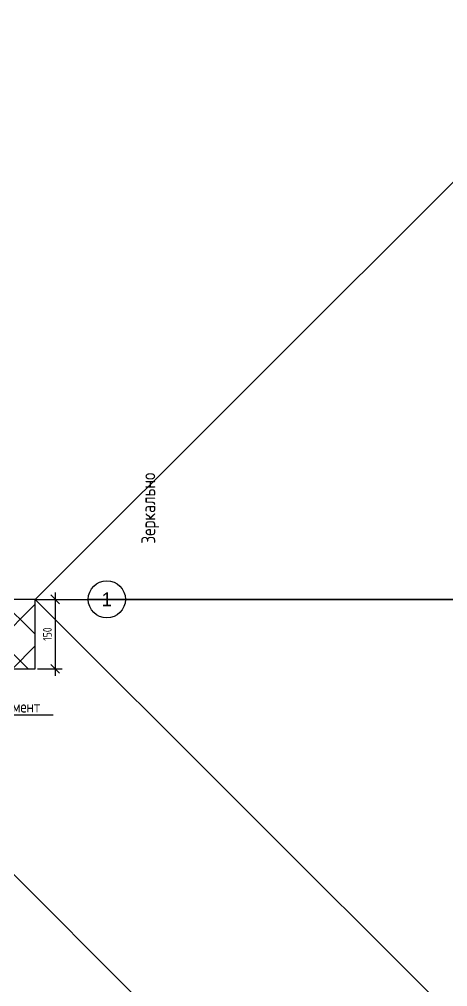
# Model space of a CAD drawing. Header units: millimetres. Extents: x -3689 to 2883575, y -702957 to -604547.
# Drawn here: x 2821433 to 2830655, y -675999 to -655152 of the extents above; entities that cross this region are included whole.
import ezdxf
from ezdxf import colors
from ezdxf.entities.mleader import LeaderData, LeaderLine
from ezdxf.enums import TextEntityAlignment as Align
from ezdxf.math import Vec2, Vec3

# ---------------------------------------------------------------- set-up
doc = ezdxf.new("R2010")
doc.units = ezdxf.units.MM
doc.header["$PDMODE"] = 35
doc.layers.add('Размер', color=101, linetype='Continuous')
doc.layers.add('Сэндвич-панель', color=30, linetype='Continuous', lineweight=13)
doc.styles.add('GOST 2.304', font='CS_Gost2304.shx')
doc.styles.add('ISOCPEUR', font='isocpeur.ttf', dxfattribs={"width": 0.8, "height": 2.5})
doc.styles.add('ГОСТ 2.304', font='CS_Gost2304.shx')
doc.dimstyles.new('СПДС', dxfattribs={"dimscale": 100, "dimtxt": 2.5, "dimasz": 2.5, "dimexe": 2, "dimexo": 0.625, "dimgap": 1, "dimtad": 1, "dimdec": 0, "dimtxsty": 'ГОСТ 2.304', "dimblk": 'OBLIQUE', "dimblk1": 'OBLIQUE', "dimblk2": 'OBLIQUE', "dimcen": 2.5, "dimdle": 2, "dimadec": 0, "dimazin": 2, "dimtfac": 0.75, "dimtdec": 4, "dimtmove": 1, "dimatfit": 3, "dimfxl": 1, "dimtfill": 1, "dimtolj": 1, "dimarcsym": 1})

# ---------------------------------------------------------------- blocks, each defined once
blk = doc.blocks.new('*U648')
at = {"layer": 'Сэндвич-панель', "ltscale": 5, "true_color": 0x2776bb}
h = blk.add_hatch(dxfattribs=at)
h.set_pattern_fill('ANSI37', color=152, scale=20)
h.set_pattern_definition([(45, (300, 129.7623069807112), (-44.90128060534577, 44.90128060534577), []), (135, (300, 129.7623069807112), (-44.90128060534577, -44.90128060534576), [])])
h.paths.add_polyline_path([(0, 0), (9.170296493842564e-15, 149.7623069807112), (400, 149.7623069807112), (400, 0)])
at = {"layer": 'Сэндвич-панель', "color": 152, "lineweight": 30, "ltscale": 5, "true_color": 0x2776bb}
blk.add_lwpolyline([(0, 0), (9.170296493842564e-15, 149.7623069807112), (400, 149.7623069807112), (400, 0)], close=True, dxfattribs=at)
blk = doc.blocks.new('_Oblique')
at = {"color": 0, "linetype": 'ByBlock', "lineweight": -2}
blk.add_line((-0.5, -0.5), (0.5, 0.5), dxfattribs=at)
blk = doc.blocks.new('*D679')
at = {"layer": 'Defpoints', "color": 0, "ltscale": 75, "transparency": 16777216}
for p in [(2821776.886163333, -667651.7415863272), (2821776.886163333, -669149.3646561345), (2822205.974402066, -669149.3646561345)]:
    blk.add_point(p, dxfattribs=at)
at = {"layer": 'Размер', "color": 0, "lineweight": -2, "ltscale": 75, "transparency": 16777216}
for p, q in [((2822205.974402066, -667501.7415863272), (2822205.974402066, -669299.3646561345)), ((2821823.761163333, -667651.7415863272), (2822355.974402066, -667651.7415863272)), ((2821823.761163333, -669149.3646561345), (2822355.974402066, -669149.3646561345))]:
    blk.add_line(p, q, dxfattribs=at)
at = {"layer": 'Размер', "color": 0, "lineweight": -2, "ltscale": 75, "transparency": 16777216, "xscale": 187.5, "yscale": 187.5, "zscale": 187.5}
for p, rotation in [((2822205.974402066, -667651.7415863272), 90), ((2822205.974402066, -669149.3646561345), 270)]:
    blk.add_blockref('_Oblique', p, dxfattribs=dict(at, rotation=rotation))
at = {"layer": 'Размер', "color": 0, "ltscale": 75, "transparency": 16777216, "insert": (2822037.224402066, -668400.5531212314), "char_height": 187.5, "attachment_point": 5, "rotation": 90, "style": 'ГОСТ 2.304', "bg_fill": 3, "box_fill_scale": 1.1, "bg_fill_color": 256, "bg_fill_true_color": 13158600, "bg_fill_transparency": 0}
blk.add_mtext('\\A1;150', dxfattribs=at)
blk = doc.blocks.new('_TagCircle')
at = {"color": 0, "linetype": 'ByBlock', "lineweight": -2, "transparency": 16777216}
blk.add_circle((0, 0), 4, dxfattribs=at)
at = {"color": 0, "transparency": 16777216}
blk.add_attdef('НОМЕРЯРЛЫКА', text='', height=3, dxfattribs=at).set_placement((0, -1.5), align=Align.CENTER)
blk = doc.blocks.new('_Open90')
at = {"color": 0, "linetype": 'ByBlock', "lineweight": -2}
for p, q in [((-0.5, 0.5), (0, 0)), ((0, 0), (-1, 0)), ((0, 0), (-0.5, -0.5))]:
    blk.add_line(p, q, dxfattribs=at)
blk = doc.blocks.new('_None')

msp = doc.modelspace()

# ---------------------------------------------------------------- block references
at = {"layer": 'Сэндвич-панель', "color": 30, "lineweight": 30, "ltscale": 100, "true_color": 0xf26722, "xscale": -10, "yscale": 10, "zscale": 10, "rotation": 180}
msp.add_blockref('*U648', (2817776.886163332, -667651.7415863272), dxfattribs=at)

# ---------------------------------------------------------------- texts
at = {"ltscale": 100, "insert": (2824250.396581697, -665688.603231417), "char_height": 300, "width": 21087.56015650139, "attachment_point": 5, "rotation": 90, "style": 'GOST 2.304'}
msp.add_mtext('{\\Fspds|c204;Зеркально}', dxfattribs=at)

# ---------------------------------------------------------------- leaders
ml = msp.add_multileader_mtext('Standard')
ml.set_content('Фасонный элемент \\P(нащельник)', color=256, style='ISOCPEUR')
ml.set_leader_properties()
ml.set_arrow_properties(name='NONE')
ml.build(insert=Vec2(0, 0))
ml.multileader.update_dxf_attribs({"text_left_attachment_type": 6, "text_right_attachment_type": 6, "dogleg_length": 0.36, "arrow_head_size": 0.18})
ctx = ml.context
ctx.base_point, ctx.char_height, ctx.arrow_head_size, ctx.landing_gap_size, ctx.plane_origin = Vec3(2819489.527351119, -670140.6919722848), 250, 0.18, 10, Vec3(2820995.601059814, -671952.6764943297)
ctx.left_attachment, ctx.right_attachment = 6, 6
notes = []
notes.append((ctx, [(0, (1, 1, 0), (2819489.167351119, -670140.6919722848), (1, 0), 0.36, [(0, [(2818156.029673224, -669456.7058387913)], 0, [])])]))
ctx.mtext.insert, ctx.mtext.flow_direction = Vec3(2819499.527351119, -669840.6919722848), 5
for ctx, leaders in notes:
    for number, flags, end, landing, length, lines in leaders:
        leader = LeaderData()
        leader.index, (leader.has_last_leader_line, leader.has_dogleg_vector, leader.attachment_direction) = number, flags
        leader.last_leader_point, leader.dogleg_vector, leader.dogleg_length = Vec3(end), Vec3(landing), length
        for number, points, colour, breaks in lines:
            line = LeaderLine()
            line.index, line.vertices, line.color, line.breaks = number, Vec3.list(points), colors.encode_raw_color(colour), breaks
            leader.lines.append(line)
        ctx.leaders.append(leader)

# ---------------------------------------------------------------- next in the draw order: dimensions: what is measured, and where the dimension line sits
at = {"layer": 'Размер', "color": 250, "ltscale": 75}
dim = msp.add_linear_dim(base=(2822205.974402066, -669149.3646561345), p1=(2821776.886163332, -667651.741586327), p2=(2821776.886163332, -669149.3646561343), angle=270, dimstyle='СПДС', override={"dimscale": 75, "dimlfac": 0.1}, dxfattribs=at)
dim.commit()
dim.dimension.update_dxf_attribs({"geometry": '*D679', "text_midpoint": (2822037.224402066, -668400.5531212314)})

# ---------------------------------------------------------------- next in the draw order: leaders
at = {"ltscale": 100}
ml = msp.add_multileader_block('Standard', dxfattribs=at)
ml.set_content('_TagCircle', color=256, scale=100)
ml.set_attribute('НОМЕРЯРЛЫКА', '1', width=0)
ml.set_leader_properties()
ml.set_arrow_properties(name='OPEN90')
ml.build(insert=Vec2(0, 0))
ml.multileader.update_dxf_attribs({"has_dogleg": 0, "text_left_attachment_type": 6, "text_right_attachment_type": 6, "dogleg_length": 0.36, "arrow_head_size": 25000, "scale": 100})
ctx = ml.context
ctx.base_point, ctx.scale, ctx.char_height, ctx.arrow_head_size, ctx.landing_gap_size, ctx.plane_origin = Vec3(2822917.151005454, -667651.7415863272), 100, 2.5, 25000, 10, Vec3(2824449.498852944, -667615.2145784999)
ctx.left_attachment, ctx.right_attachment = 6, 6
notes = []
notes.append((ctx, [(0, (1, 1, 0), (2822916.791005454, -667651.7415863272), (1, 0), 0.36, [(0, [(2821776.886163332, -667651.7415863272)], 0, [])])]))
ctx.block.insert = Vec3(2823317.151005454, -667651.7415863272)
ml = msp.add_multileader_block('Standard')
ml.set_content('_TagCircle', color=256, scale=100)
ml.set_attribute('НОМЕРЯРЛЫКА', 'В', width=0)
ml.set_leader_properties()
ml.set_arrow_properties(name='OPEN90')
ml.build(insert=Vec2(0, 0))
ml.multileader.update_dxf_attribs({"has_dogleg": 0, "text_left_attachment_type": 6, "text_right_attachment_type": 6, "dogleg_length": 0.36, "arrow_head_size": 25000, "scale": 100, "block_connection_type": 1})
ctx = ml.context
ctx.base_point, ctx.scale, ctx.char_height, ctx.arrow_head_size, ctx.landing_gap_size, ctx.plane_origin = Vec3(2816876.886163335, -672418.1099544775), 100, 2.5, 25000, 10, Vec3(2819549.498852947, -669112.8376483071)
ctx.left_attachment, ctx.right_attachment, ctx.attachment_type = 6, 6, 1
notes.append((ctx, [(0, (1, 1, 0), (2816876.526163335, -672418.1099544775), (1, 0), 0.36, [(0, [(2816876.886163335, -669149.3646561343)], 0, [])])]))
ctx.block.insert = Vec3(2816876.886163335, -672418.1099544775)
for ctx, leaders in notes:
    for number, flags, end, landing, length, lines in leaders:
        leader = LeaderData()
        leader.index, (leader.has_last_leader_line, leader.has_dogleg_vector, leader.attachment_direction) = number, flags
        leader.last_leader_point, leader.dogleg_vector, leader.dogleg_length = Vec3(end), Vec3(landing), length
        for number, points, colour, breaks in lines:
            line = LeaderLine()
            line.index, line.vertices, line.color, line.breaks = number, Vec3.list(points), colors.encode_raw_color(colour), breaks
            leader.lines.append(line)
        ctx.leaders.append(leader)

doc.saveas('drawing.dxf')
